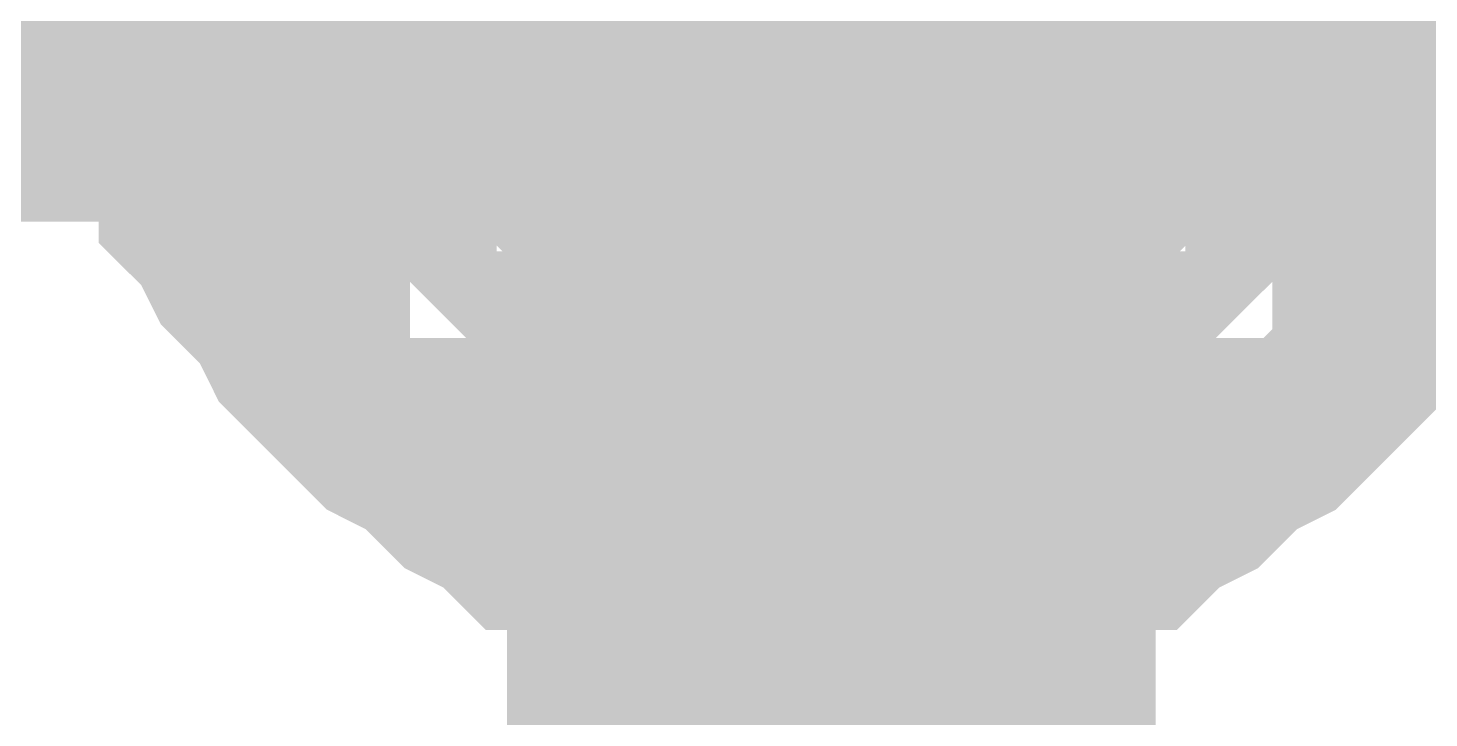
# Model space of a CAD drawing. Header units: inches. Extents: x 0 to 841, y 0 to 594.
# Drawn here: x 131.596 to 133.214, y 201.544 to 202.341 of the extents above; entities that cross this region are included whole.
import ezdxf

# ---------------------------------------------------------------- set-up
doc = ezdxf.new("R2010")
doc.units = ezdxf.units.IN
doc.layers.add('Sheet', color=255, linetype='Continuous')

msp = doc.modelspace()

# ---------------------------------------------------------------- linework, layer by layer
at = {"layer": 'Sheet'}
msp.add_lwpolyline([(132.246, 202.5, 0.508, 0.508, 1), (132.754, 202.5, 0.508, 0.508, 1)], format="xyseb", close=True, dxfattribs=at)
for points in [[(127.5379, 197.4834, 0.7493, 0.7493, 0), (132.5235, 197.4834, 0.7493, 0.7493, 0), (132.5235, 202.4918, 0.7493, 0.7493, 0), (127.5379, 202.4918, 0.7493, 0.7493, 0)], [(132.5235, 202.4918, 0.7493, 0.7493, 0), (137.5316, 202.4918, 0.7493, 0.7493, 0)], [(132.5235, 201.7282, 0.2997, 0.2997, 0), (132.4786, 201.7282, 0.2997, 0.2997, 0), (132.4337, 201.7282, 0.2997, 0.2997, 0), (132.4112, 201.7282, 0.2997, 0.2997, 0), (132.3663, 201.7507, 0.2997, 0.2997, 0), (132.3214, 201.7507, 0.2997, 0.2997, 0), (132.2989, 201.7731, 0.2997, 0.2997, 0), (132.254, 201.7731, 0.2997, 0.2997, 0), (132.2316, 201.7956, 0.2997, 0.2997, 0), (132.1867, 201.7956, 0.2997, 0.2997, 0), (132.1642, 201.8181, 0.2997, 0.2997, 0), (132.1193, 201.8405, 0.2997, 0.2997, 0), (132.0968, 201.863, 0.2997, 0.2997, 0), (132.0744, 201.8854, 0.2997, 0.2997, 0), (132.0295, 201.9079, 0.2997, 0.2997, 0), (132.007, 201.9304, 0.2997, 0.2997, 0), (131.9845, 201.9528, 0.2997, 0.2997, 0), (131.9621, 201.9753, 0.2997, 0.2997, 0), (131.9396, 201.9977, 0.2997, 0.2997, 0), (131.9172, 202.0426, 0.2997, 0.2997, 0), (131.8947, 202.0651, 0.2997, 0.2997, 0), (131.8722, 202.0876, 0.2997, 0.2997, 0), (131.8498, 202.1325, 0.2997, 0.2997, 0), (131.8273, 202.1549, 0.2997, 0.2997, 0), (131.8273, 202.1999, 0.2997, 0.2997, 0), (131.8049, 202.2223, 0.2997, 0.2997, 0), (131.8049, 202.2672, 0.2997, 0.2997, 0), (131.7824, 202.2897, 0.2997, 0.2997, 0), (131.7824, 202.3346, 0.2997, 0.2997, 0), (131.76, 202.3795, 0.2997, 0.2997, 0), (131.76, 202.402, 0.2997, 0.2997, 0), (131.76, 202.4469, 0.2997, 0.2997, 0), (131.76, 202.4918, 0.2997, 0.2997, 0)], [(132.5235, 201.7282, 0.2997, 0.2997, 0), (132.4786, 201.7282, 0.2997, 0.2997, 0), (132.4337, 201.7282, 0.2997, 0.2997, 0), (132.4112, 201.7282, 0.2997, 0.2997, 0), (132.3663, 201.7507, 0.2997, 0.2997, 0), (132.3214, 201.7507, 0.2997, 0.2997, 0), (132.2989, 201.7731, 0.2997, 0.2997, 0), (132.254, 201.7731, 0.2997, 0.2997, 0), (132.2316, 201.7956, 0.2997, 0.2997, 0), (132.1867, 201.7956, 0.2997, 0.2997, 0), (132.1642, 201.8181, 0.2997, 0.2997, 0), (132.1193, 201.8405, 0.2997, 0.2997, 0), (132.0968, 201.863, 0.2997, 0.2997, 0), (132.0744, 201.8854, 0.2997, 0.2997, 0), (132.0295, 201.9079, 0.2997, 0.2997, 0), (132.007, 201.9304, 0.2997, 0.2997, 0), (131.9845, 201.9528, 0.2997, 0.2997, 0), (131.9621, 201.9753, 0.2997, 0.2997, 0), (131.9396, 201.9977, 0.2997, 0.2997, 0), (131.9172, 202.0426, 0.2997, 0.2997, 0), (131.8947, 202.0651, 0.2997, 0.2997, 0), (131.8722, 202.0876, 0.2997, 0.2997, 0), (131.8498, 202.1325, 0.2997, 0.2997, 0), (131.8273, 202.1549, 0.2997, 0.2997, 0), (131.8273, 202.1999, 0.2997, 0.2997, 0), (131.8049, 202.2223, 0.2997, 0.2997, 0), (131.8049, 202.2672, 0.2997, 0.2997, 0), (131.7824, 202.2897, 0.2997, 0.2997, 0), (131.7824, 202.3346, 0.2997, 0.2997, 0), (131.76, 202.3795, 0.2997, 0.2997, 0), (131.76, 202.402, 0.2997, 0.2997, 0), (131.76, 202.4469, 0.2997, 0.2997, 0), (131.76, 202.4918, 0.2997, 0.2997, 0)], [(132.5235, 201.9753, 0.2997, 0.2997, 0), (132.5011, 201.9753, 0.2997, 0.2997, 0), (132.4786, 201.9753, 0.2997, 0.2997, 0), (132.4562, 201.9753, 0.2997, 0.2997, 0), (132.4337, 201.9753, 0.2997, 0.2997, 0), (132.4112, 201.9977, 0.2997, 0.2997, 0), (132.3888, 201.9977, 0.2997, 0.2997, 0), (132.3439, 201.9977, 0.2997, 0.2997, 0), (132.3214, 202.0202, 0.2997, 0.2997, 0), (132.3214, 202.0202, 0.2997, 0.2997, 0), (132.2989, 202.0426, 0.2997, 0.2997, 0), (132.2765, 202.0426, 0.2997, 0.2997, 0), (132.254, 202.0651, 0.2997, 0.2997, 0), (132.2316, 202.0651, 0.2997, 0.2997, 0), (132.2091, 202.0876, 0.2997, 0.2997, 0), (132.1867, 202.11, 0.2997, 0.2997, 0), (132.1867, 202.1325, 0.2997, 0.2997, 0), (132.1642, 202.1325, 0.2997, 0.2997, 0), (132.1417, 202.1549, 0.2997, 0.2997, 0), (132.1193, 202.1774, 0.2997, 0.2997, 0), (132.1193, 202.1999, 0.2997, 0.2997, 0), (132.0968, 202.2223, 0.2997, 0.2997, 0), (132.0968, 202.2448, 0.2997, 0.2997, 0), (132.0744, 202.2672, 0.2997, 0.2997, 0), (132.0744, 202.2897, 0.2997, 0.2997, 0), (132.0519, 202.3122, 0.2997, 0.2997, 0), (132.0519, 202.3346, 0.2997, 0.2997, 0), (132.0519, 202.3571, 0.2997, 0.2997, 0), (132.0295, 202.3795, 0.2997, 0.2997, 0), (132.0295, 202.402, 0.2997, 0.2997, 0), (132.0295, 202.4469, 0.2997, 0.2997, 0), (132.0295, 202.4694, 0.2997, 0.2997, 0), (132.0295, 202.4918, 0.2997, 0.2997, 0)], [(132.5235, 201.9753, 0.2997, 0.2997, 0), (132.5011, 201.9753, 0.2997, 0.2997, 0), (132.4786, 201.9753, 0.2997, 0.2997, 0), (132.4562, 201.9753, 0.2997, 0.2997, 0), (132.4337, 201.9753, 0.2997, 0.2997, 0), (132.4112, 201.9977, 0.2997, 0.2997, 0), (132.3888, 201.9977, 0.2997, 0.2997, 0), (132.3439, 201.9977, 0.2997, 0.2997, 0), (132.3214, 202.0202, 0.2997, 0.2997, 0), (132.3214, 202.0202, 0.2997, 0.2997, 0), (132.2989, 202.0426, 0.2997, 0.2997, 0), (132.2765, 202.0426, 0.2997, 0.2997, 0), (132.254, 202.0651, 0.2997, 0.2997, 0), (132.2316, 202.0651, 0.2997, 0.2997, 0), (132.2091, 202.0876, 0.2997, 0.2997, 0), (132.1867, 202.11, 0.2997, 0.2997, 0), (132.1867, 202.1325, 0.2997, 0.2997, 0), (132.1642, 202.1325, 0.2997, 0.2997, 0), (132.1417, 202.1549, 0.2997, 0.2997, 0), (132.1193, 202.1774, 0.2997, 0.2997, 0), (132.1193, 202.1999, 0.2997, 0.2997, 0), (132.0968, 202.2223, 0.2997, 0.2997, 0), (132.0968, 202.2448, 0.2997, 0.2997, 0), (132.0744, 202.2672, 0.2997, 0.2997, 0), (132.0744, 202.2897, 0.2997, 0.2997, 0), (132.0519, 202.3122, 0.2997, 0.2997, 0), (132.0519, 202.3346, 0.2997, 0.2997, 0), (132.0519, 202.3571, 0.2997, 0.2997, 0), (132.0295, 202.3795, 0.2997, 0.2997, 0), (132.0295, 202.402, 0.2997, 0.2997, 0), (132.0295, 202.4469, 0.2997, 0.2997, 0), (132.0295, 202.4694, 0.2997, 0.2997, 0), (132.0295, 202.4918, 0.2997, 0.2997, 0)], [(133.2871, 202.4918, 0.2997, 0.2997, 0), (133.2871, 202.4469, 0.2997, 0.2997, 0), (133.2871, 202.402, 0.2997, 0.2997, 0), (133.2871, 202.3795, 0.2997, 0.2997, 0), (133.2646, 202.3346, 0.2997, 0.2997, 0), (133.2646, 202.2897, 0.2997, 0.2997, 0), (133.2422, 202.2672, 0.2997, 0.2997, 0), (133.2422, 202.2223, 0.2997, 0.2997, 0), (133.2197, 202.1999, 0.2997, 0.2997, 0), (133.2197, 202.1549, 0.2997, 0.2997, 0), (133.1973, 202.1325, 0.2997, 0.2997, 0), (133.1748, 202.0876, 0.2997, 0.2997, 0), (133.1523, 202.0651, 0.2997, 0.2997, 0), (133.1299, 202.0426, 0.2997, 0.2997, 0), (133.1074, 201.9977, 0.2997, 0.2997, 0), (133.085, 201.9753, 0.2997, 0.2997, 0), (133.0625, 201.9528, 0.2997, 0.2997, 0), (133.0401, 201.9304, 0.2997, 0.2997, 0), (133.0176, 201.9079, 0.2997, 0.2997, 0), (132.9727, 201.8854, 0.2997, 0.2997, 0), (132.9502, 201.863, 0.2997, 0.2997, 0), (132.9278, 201.8405, 0.2997, 0.2997, 0), (132.8829, 201.8181, 0.2997, 0.2997, 0), (132.8604, 201.7956, 0.2997, 0.2997, 0), (132.8155, 201.7956, 0.2997, 0.2997, 0), (132.793, 201.7731, 0.2997, 0.2997, 0), (132.7481, 201.7731, 0.2997, 0.2997, 0), (132.7256, 201.7507, 0.2997, 0.2997, 0), (132.6807, 201.7507, 0.2997, 0.2997, 0), (132.6358, 201.7282, 0.2997, 0.2997, 0), (132.6134, 201.7282, 0.2997, 0.2997, 0), (132.5684, 201.7282, 0.2997, 0.2997, 0), (132.5235, 201.7282, 0.2997, 0.2997, 0)], [(133.2871, 202.4918, 0.2997, 0.2997, 0), (133.2871, 202.4469, 0.2997, 0.2997, 0), (133.2871, 202.402, 0.2997, 0.2997, 0), (133.2871, 202.3795, 0.2997, 0.2997, 0), (133.2646, 202.3346, 0.2997, 0.2997, 0), (133.2646, 202.2897, 0.2997, 0.2997, 0), (133.2422, 202.2672, 0.2997, 0.2997, 0), (133.2422, 202.2223, 0.2997, 0.2997, 0), (133.2197, 202.1999, 0.2997, 0.2997, 0), (133.2197, 202.1549, 0.2997, 0.2997, 0), (133.1973, 202.1325, 0.2997, 0.2997, 0), (133.1748, 202.0876, 0.2997, 0.2997, 0), (133.1523, 202.0651, 0.2997, 0.2997, 0), (133.1299, 202.0426, 0.2997, 0.2997, 0), (133.1074, 201.9977, 0.2997, 0.2997, 0), (133.085, 201.9753, 0.2997, 0.2997, 0), (133.0625, 201.9528, 0.2997, 0.2997, 0), (133.0401, 201.9304, 0.2997, 0.2997, 0), (133.0176, 201.9079, 0.2997, 0.2997, 0), (132.9727, 201.8854, 0.2997, 0.2997, 0), (132.9502, 201.863, 0.2997, 0.2997, 0), (132.9278, 201.8405, 0.2997, 0.2997, 0), (132.8829, 201.8181, 0.2997, 0.2997, 0), (132.8604, 201.7956, 0.2997, 0.2997, 0), (132.8155, 201.7956, 0.2997, 0.2997, 0), (132.793, 201.7731, 0.2997, 0.2997, 0), (132.7481, 201.7731, 0.2997, 0.2997, 0), (132.7256, 201.7507, 0.2997, 0.2997, 0), (132.6807, 201.7507, 0.2997, 0.2997, 0), (132.6358, 201.7282, 0.2997, 0.2997, 0), (132.6134, 201.7282, 0.2997, 0.2997, 0), (132.5684, 201.7282, 0.2997, 0.2997, 0), (132.5235, 201.7282, 0.2997, 0.2997, 0)], [(133.0401, 202.4918, 0.2997, 0.2997, 0), (133.0401, 202.4694, 0.2997, 0.2997, 0), (133.0401, 202.4469, 0.2997, 0.2997, 0), (133.0401, 202.402, 0.2997, 0.2997, 0), (133.0401, 202.3795, 0.2997, 0.2997, 0), (133.0176, 202.3571, 0.2997, 0.2997, 0), (133.0176, 202.3346, 0.2997, 0.2997, 0), (133.0176, 202.3122, 0.2997, 0.2997, 0), (132.9951, 202.2897, 0.2997, 0.2997, 0), (132.9951, 202.2672, 0.2997, 0.2997, 0), (132.9727, 202.2448, 0.2997, 0.2997, 0), (132.9727, 202.2223, 0.2997, 0.2997, 0), (132.9502, 202.1999, 0.2997, 0.2997, 0), (132.9502, 202.1774, 0.2997, 0.2997, 0), (132.9278, 202.1549, 0.2997, 0.2997, 0), (132.9053, 202.1325, 0.2997, 0.2997, 0), (132.8829, 202.1325, 0.2997, 0.2997, 0), (132.8829, 202.11, 0.2997, 0.2997, 0), (132.8604, 202.0876, 0.2997, 0.2997, 0), (132.8379, 202.0651, 0.2997, 0.2997, 0), (132.8155, 202.0651, 0.2997, 0.2997, 0), (132.793, 202.0426, 0.2997, 0.2997, 0), (132.7706, 202.0426, 0.2997, 0.2997, 0), (132.7481, 202.0202, 0.2997, 0.2997, 0), (132.7256, 202.0202, 0.2997, 0.2997, 0), (132.7032, 201.9977, 0.2997, 0.2997, 0), (132.6807, 201.9977, 0.2997, 0.2997, 0), (132.6583, 201.9977, 0.2997, 0.2997, 0), (132.6358, 201.9753, 0.2997, 0.2997, 0), (132.6134, 201.9753, 0.2997, 0.2997, 0), (132.5684, 201.9753, 0.2997, 0.2997, 0), (132.546, 201.9753, 0.2997, 0.2997, 0), (132.5235, 201.9753, 0.2997, 0.2997, 0)], [(133.0401, 202.4918, 0.2997, 0.2997, 0), (133.0401, 202.4694, 0.2997, 0.2997, 0), (133.0401, 202.4469, 0.2997, 0.2997, 0), (133.0401, 202.402, 0.2997, 0.2997, 0), (133.0401, 202.3795, 0.2997, 0.2997, 0), (133.0176, 202.3571, 0.2997, 0.2997, 0), (133.0176, 202.3346, 0.2997, 0.2997, 0), (133.0176, 202.3122, 0.2997, 0.2997, 0), (132.9951, 202.2897, 0.2997, 0.2997, 0), (132.9951, 202.2672, 0.2997, 0.2997, 0), (132.9727, 202.2448, 0.2997, 0.2997, 0), (132.9727, 202.2223, 0.2997, 0.2997, 0), (132.9502, 202.1999, 0.2997, 0.2997, 0), (132.9502, 202.1774, 0.2997, 0.2997, 0), (132.9278, 202.1549, 0.2997, 0.2997, 0), (132.9053, 202.1325, 0.2997, 0.2997, 0), (132.8829, 202.1325, 0.2997, 0.2997, 0), (132.8829, 202.11, 0.2997, 0.2997, 0), (132.8604, 202.0876, 0.2997, 0.2997, 0), (132.8379, 202.0651, 0.2997, 0.2997, 0), (132.8155, 202.0651, 0.2997, 0.2997, 0), (132.793, 202.0426, 0.2997, 0.2997, 0), (132.7706, 202.0426, 0.2997, 0.2997, 0), (132.7481, 202.0202, 0.2997, 0.2997, 0), (132.7256, 202.0202, 0.2997, 0.2997, 0), (132.7032, 201.9977, 0.2997, 0.2997, 0), (132.6807, 201.9977, 0.2997, 0.2997, 0), (132.6583, 201.9977, 0.2997, 0.2997, 0), (132.6358, 201.9753, 0.2997, 0.2997, 0), (132.6134, 201.9753, 0.2997, 0.2997, 0), (132.5684, 201.9753, 0.2997, 0.2997, 0), (132.546, 201.9753, 0.2997, 0.2997, 0), (132.5235, 201.9753, 0.2997, 0.2997, 0)], [(132.5235, 201.7282, 0.0991, 0.0991, 0), (132.4786, 201.7282, 0.0991, 0.0991, 0), (132.4337, 201.7282, 0.0991, 0.0991, 0), (132.4112, 201.7282, 0.0991, 0.0991, 0), (132.3663, 201.7507, 0.0991, 0.0991, 0), (132.3214, 201.7507, 0.0991, 0.0991, 0), (132.2989, 201.7731, 0.0991, 0.0991, 0), (132.254, 201.7731, 0.0991, 0.0991, 0), (132.2316, 201.7956, 0.0991, 0.0991, 0), (132.1867, 201.7956, 0.0991, 0.0991, 0), (132.1642, 201.8181, 0.0991, 0.0991, 0), (132.1193, 201.8405, 0.0991, 0.0991, 0), (132.0968, 201.863, 0.0991, 0.0991, 0), (132.0744, 201.8854, 0.0991, 0.0991, 0), (132.0295, 201.9079, 0.0991, 0.0991, 0), (132.007, 201.9304, 0.0991, 0.0991, 0), (131.9845, 201.9528, 0.0991, 0.0991, 0), (131.9621, 201.9753, 0.0991, 0.0991, 0), (131.9396, 201.9977, 0.0991, 0.0991, 0), (131.9172, 202.0426, 0.0991, 0.0991, 0), (131.8947, 202.0651, 0.0991, 0.0991, 0), (131.8722, 202.0876, 0.0991, 0.0991, 0), (131.8498, 202.1325, 0.0991, 0.0991, 0), (131.8273, 202.1549, 0.0991, 0.0991, 0), (131.8273, 202.1999, 0.0991, 0.0991, 0), (131.8049, 202.2223, 0.0991, 0.0991, 0), (131.8049, 202.2672, 0.0991, 0.0991, 0), (131.7824, 202.2897, 0.0991, 0.0991, 0), (131.7824, 202.3346, 0.0991, 0.0991, 0), (131.76, 202.3795, 0.0991, 0.0991, 0), (131.76, 202.402, 0.0991, 0.0991, 0)], [(132.5235, 201.7282, 0.0991, 0.0991, 0), (132.4786, 201.7282, 0.0991, 0.0991, 0), (132.4337, 201.7282, 0.0991, 0.0991, 0), (132.4112, 201.7282, 0.0991, 0.0991, 0), (132.3663, 201.7507, 0.0991, 0.0991, 0), (132.3214, 201.7507, 0.0991, 0.0991, 0), (132.2989, 201.7731, 0.0991, 0.0991, 0), (132.254, 201.7731, 0.0991, 0.0991, 0), (132.2316, 201.7956, 0.0991, 0.0991, 0), (132.1867, 201.7956, 0.0991, 0.0991, 0), (132.1642, 201.8181, 0.0991, 0.0991, 0), (132.1193, 201.8405, 0.0991, 0.0991, 0), (132.0968, 201.863, 0.0991, 0.0991, 0), (132.0744, 201.8854, 0.0991, 0.0991, 0), (132.0295, 201.9079, 0.0991, 0.0991, 0), (132.007, 201.9304, 0.0991, 0.0991, 0), (131.9845, 201.9528, 0.0991, 0.0991, 0), (131.9621, 201.9753, 0.0991, 0.0991, 0), (131.9396, 201.9977, 0.0991, 0.0991, 0), (131.9172, 202.0426, 0.0991, 0.0991, 0), (131.8947, 202.0651, 0.0991, 0.0991, 0), (131.8722, 202.0876, 0.0991, 0.0991, 0), (131.8498, 202.1325, 0.0991, 0.0991, 0), (131.8273, 202.1549, 0.0991, 0.0991, 0), (131.8273, 202.1999, 0.0991, 0.0991, 0), (131.8049, 202.2223, 0.0991, 0.0991, 0), (131.8049, 202.2672, 0.0991, 0.0991, 0), (131.7824, 202.2897, 0.0991, 0.0991, 0), (131.7824, 202.3346, 0.0991, 0.0991, 0), (131.76, 202.3795, 0.0991, 0.0991, 0), (131.76, 202.402, 0.0991, 0.0991, 0)], [(132.5235, 201.9753, 0.0991, 0.0991, 0), (132.5011, 201.9753, 0.0991, 0.0991, 0), (132.4786, 201.9753, 0.0991, 0.0991, 0), (132.4562, 201.9753, 0.0991, 0.0991, 0), (132.4337, 201.9753, 0.0991, 0.0991, 0), (132.4112, 201.9977, 0.0991, 0.0991, 0), (132.3888, 201.9977, 0.0991, 0.0991, 0), (132.3439, 201.9977, 0.0991, 0.0991, 0), (132.3214, 202.0202, 0.0991, 0.0991, 0), (132.3214, 202.0202, 0.0991, 0.0991, 0), (132.2989, 202.0426, 0.0991, 0.0991, 0), (132.2765, 202.0426, 0.0991, 0.0991, 0), (132.254, 202.0651, 0.0991, 0.0991, 0), (132.2316, 202.0651, 0.0991, 0.0991, 0), (132.2091, 202.0876, 0.0991, 0.0991, 0), (132.1867, 202.11, 0.0991, 0.0991, 0), (132.1867, 202.1325, 0.0991, 0.0991, 0), (132.1642, 202.1325, 0.0991, 0.0991, 0), (132.1417, 202.1549, 0.0991, 0.0991, 0), (132.1193, 202.1774, 0.0991, 0.0991, 0), (132.1193, 202.1999, 0.0991, 0.0991, 0), (132.0968, 202.2223, 0.0991, 0.0991, 0), (132.0968, 202.2448, 0.0991, 0.0991, 0), (132.0744, 202.2672, 0.0991, 0.0991, 0), (132.0744, 202.2897, 0.0991, 0.0991, 0), (132.0519, 202.3122, 0.0991, 0.0991, 0), (132.0519, 202.3346, 0.0991, 0.0991, 0), (132.0519, 202.3571, 0.0991, 0.0991, 0), (132.0295, 202.3795, 0.0991, 0.0991, 0), (132.0295, 202.402, 0.0991, 0.0991, 0)], [(132.5235, 201.9753, 0.0991, 0.0991, 0), (132.5011, 201.9753, 0.0991, 0.0991, 0), (132.4786, 201.9753, 0.0991, 0.0991, 0), (132.4562, 201.9753, 0.0991, 0.0991, 0), (132.4337, 201.9753, 0.0991, 0.0991, 0), (132.4112, 201.9977, 0.0991, 0.0991, 0), (132.3888, 201.9977, 0.0991, 0.0991, 0), (132.3439, 201.9977, 0.0991, 0.0991, 0), (132.3214, 202.0202, 0.0991, 0.0991, 0), (132.3214, 202.0202, 0.0991, 0.0991, 0), (132.2989, 202.0426, 0.0991, 0.0991, 0), (132.2765, 202.0426, 0.0991, 0.0991, 0), (132.254, 202.0651, 0.0991, 0.0991, 0), (132.2316, 202.0651, 0.0991, 0.0991, 0), (132.2091, 202.0876, 0.0991, 0.0991, 0), (132.1867, 202.11, 0.0991, 0.0991, 0), (132.1867, 202.1325, 0.0991, 0.0991, 0), (132.1642, 202.1325, 0.0991, 0.0991, 0), (132.1417, 202.1549, 0.0991, 0.0991, 0), (132.1193, 202.1774, 0.0991, 0.0991, 0), (132.1193, 202.1999, 0.0991, 0.0991, 0), (132.0968, 202.2223, 0.0991, 0.0991, 0), (132.0968, 202.2448, 0.0991, 0.0991, 0), (132.0744, 202.2672, 0.0991, 0.0991, 0), (132.0744, 202.2897, 0.0991, 0.0991, 0), (132.0519, 202.3122, 0.0991, 0.0991, 0), (132.0519, 202.3346, 0.0991, 0.0991, 0), (132.0519, 202.3571, 0.0991, 0.0991, 0), (132.0295, 202.3795, 0.0991, 0.0991, 0), (132.0295, 202.402, 0.0991, 0.0991, 0)], [(133.0401, 202.402, 0.0991, 0.0991, 0), (133.0401, 202.3795, 0.0991, 0.0991, 0), (133.0176, 202.3571, 0.0991, 0.0991, 0), (133.0176, 202.3346, 0.0991, 0.0991, 0), (133.0176, 202.3122, 0.0991, 0.0991, 0), (132.9951, 202.2897, 0.0991, 0.0991, 0), (132.9951, 202.2672, 0.0991, 0.0991, 0), (132.9727, 202.2448, 0.0991, 0.0991, 0), (132.9727, 202.2223, 0.0991, 0.0991, 0), (132.9502, 202.1999, 0.0991, 0.0991, 0), (132.9502, 202.1774, 0.0991, 0.0991, 0), (132.9278, 202.1549, 0.0991, 0.0991, 0), (132.9053, 202.1325, 0.0991, 0.0991, 0), (132.8829, 202.1325, 0.0991, 0.0991, 0), (132.8829, 202.11, 0.0991, 0.0991, 0), (132.8604, 202.0876, 0.0991, 0.0991, 0), (132.8379, 202.0651, 0.0991, 0.0991, 0), (132.8155, 202.0651, 0.0991, 0.0991, 0), (132.793, 202.0426, 0.0991, 0.0991, 0), (132.7706, 202.0426, 0.0991, 0.0991, 0), (132.7481, 202.0202, 0.0991, 0.0991, 0), (132.7256, 202.0202, 0.0991, 0.0991, 0), (132.7032, 201.9977, 0.0991, 0.0991, 0), (132.6807, 201.9977, 0.0991, 0.0991, 0), (132.6583, 201.9977, 0.0991, 0.0991, 0), (132.6358, 201.9753, 0.0991, 0.0991, 0), (132.6134, 201.9753, 0.0991, 0.0991, 0), (132.5684, 201.9753, 0.0991, 0.0991, 0), (132.546, 201.9753, 0.0991, 0.0991, 0), (132.5235, 201.9753, 0.0991, 0.0991, 0)], [(133.0401, 202.402, 0.0991, 0.0991, 0), (133.0401, 202.3795, 0.0991, 0.0991, 0), (133.0176, 202.3571, 0.0991, 0.0991, 0), (133.0176, 202.3346, 0.0991, 0.0991, 0), (133.0176, 202.3122, 0.0991, 0.0991, 0), (132.9951, 202.2897, 0.0991, 0.0991, 0), (132.9951, 202.2672, 0.0991, 0.0991, 0), (132.9727, 202.2448, 0.0991, 0.0991, 0), (132.9727, 202.2223, 0.0991, 0.0991, 0), (132.9502, 202.1999, 0.0991, 0.0991, 0), (132.9502, 202.1774, 0.0991, 0.0991, 0), (132.9278, 202.1549, 0.0991, 0.0991, 0), (132.9053, 202.1325, 0.0991, 0.0991, 0), (132.8829, 202.1325, 0.0991, 0.0991, 0), (132.8829, 202.11, 0.0991, 0.0991, 0), (132.8604, 202.0876, 0.0991, 0.0991, 0), (132.8379, 202.0651, 0.0991, 0.0991, 0), (132.8155, 202.0651, 0.0991, 0.0991, 0), (132.793, 202.0426, 0.0991, 0.0991, 0), (132.7706, 202.0426, 0.0991, 0.0991, 0), (132.7481, 202.0202, 0.0991, 0.0991, 0), (132.7256, 202.0202, 0.0991, 0.0991, 0), (132.7032, 201.9977, 0.0991, 0.0991, 0), (132.6807, 201.9977, 0.0991, 0.0991, 0), (132.6583, 201.9977, 0.0991, 0.0991, 0), (132.6358, 201.9753, 0.0991, 0.0991, 0), (132.6134, 201.9753, 0.0991, 0.0991, 0), (132.5684, 201.9753, 0.0991, 0.0991, 0), (132.546, 201.9753, 0.0991, 0.0991, 0), (132.5235, 201.9753, 0.0991, 0.0991, 0)], [(133.2646, 202.2897, 0.0991, 0.0991, 0), (133.2422, 202.2672, 0.0991, 0.0991, 0), (133.2422, 202.2223, 0.0991, 0.0991, 0), (133.2197, 202.1999, 0.0991, 0.0991, 0), (133.2197, 202.1549, 0.0991, 0.0991, 0), (133.1973, 202.1325, 0.0991, 0.0991, 0), (133.1748, 202.0876, 0.0991, 0.0991, 0), (133.1523, 202.0651, 0.0991, 0.0991, 0), (133.1299, 202.0426, 0.0991, 0.0991, 0), (133.1074, 201.9977, 0.0991, 0.0991, 0), (133.085, 201.9753, 0.0991, 0.0991, 0), (133.0625, 201.9528, 0.0991, 0.0991, 0), (133.0401, 201.9304, 0.0991, 0.0991, 0), (133.0176, 201.9079, 0.0991, 0.0991, 0), (132.9727, 201.8854, 0.0991, 0.0991, 0), (132.9502, 201.863, 0.0991, 0.0991, 0), (132.9278, 201.8405, 0.0991, 0.0991, 0), (132.8829, 201.8181, 0.0991, 0.0991, 0), (132.8604, 201.7956, 0.0991, 0.0991, 0), (132.8155, 201.7956, 0.0991, 0.0991, 0), (132.793, 201.7731, 0.0991, 0.0991, 0), (132.7481, 201.7731, 0.0991, 0.0991, 0), (132.7256, 201.7507, 0.0991, 0.0991, 0), (132.6807, 201.7507, 0.0991, 0.0991, 0), (132.6358, 201.7282, 0.0991, 0.0991, 0), (132.6134, 201.7282, 0.0991, 0.0991, 0), (132.5684, 201.7282, 0.0991, 0.0991, 0), (132.5235, 201.7282, 0.0991, 0.0991, 0)], [(133.2646, 202.2897, 0.0991, 0.0991, 0), (133.2422, 202.2672, 0.0991, 0.0991, 0), (133.2422, 202.2223, 0.0991, 0.0991, 0), (133.2197, 202.1999, 0.0991, 0.0991, 0), (133.2197, 202.1549, 0.0991, 0.0991, 0), (133.1973, 202.1325, 0.0991, 0.0991, 0), (133.1748, 202.0876, 0.0991, 0.0991, 0), (133.1523, 202.0651, 0.0991, 0.0991, 0), (133.1299, 202.0426, 0.0991, 0.0991, 0), (133.1074, 201.9977, 0.0991, 0.0991, 0), (133.085, 201.9753, 0.0991, 0.0991, 0), (133.0625, 201.9528, 0.0991, 0.0991, 0), (133.0401, 201.9304, 0.0991, 0.0991, 0), (133.0176, 201.9079, 0.0991, 0.0991, 0), (132.9727, 201.8854, 0.0991, 0.0991, 0), (132.9502, 201.863, 0.0991, 0.0991, 0), (132.9278, 201.8405, 0.0991, 0.0991, 0), (132.8829, 201.8181, 0.0991, 0.0991, 0), (132.8604, 201.7956, 0.0991, 0.0991, 0), (132.8155, 201.7956, 0.0991, 0.0991, 0), (132.793, 201.7731, 0.0991, 0.0991, 0), (132.7481, 201.7731, 0.0991, 0.0991, 0), (132.7256, 201.7507, 0.0991, 0.0991, 0), (132.6807, 201.7507, 0.0991, 0.0991, 0), (132.6358, 201.7282, 0.0991, 0.0991, 0), (132.6134, 201.7282, 0.0991, 0.0991, 0), (132.5684, 201.7282, 0.0991, 0.0991, 0), (132.5235, 201.7282, 0.0991, 0.0991, 0)]]:
    msp.add_lwpolyline(points, format="xyseb", dxfattribs=at)

doc.saveas('drawing.dxf')
